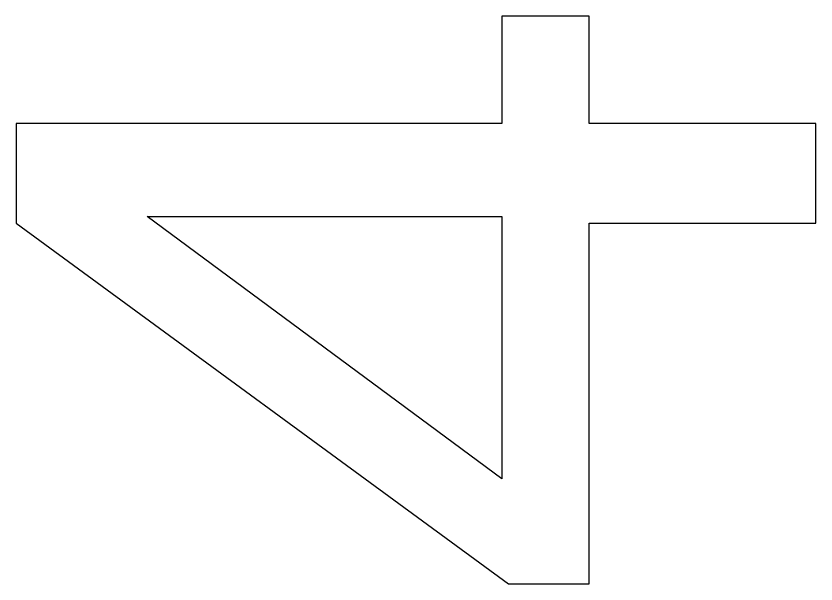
# Model space of a CAD drawing. Header units: centimetres. Extents: x -42.5 to 44.4, y -43.5 to 43.2.
# Drawn here: x 4.294 to 4.906, y 10.551 to 10.985 of the extents above; entities that cross this region are included whole.
import ezdxf

# ---------------------------------------------------------------- set-up
doc = ezdxf.new("R2010")
doc.units = ezdxf.units.CM
doc.header["$MEASUREMENT"] = 0
doc.layers.add('Layer 1', color=7, linetype='Continuous')

msp = doc.modelspace()

# ---------------------------------------------------------------- linework, layer by layer
at = {"layer": 'Layer 1'}
for points, knots in [([(4.90607, 10.82707), (4.90607, 10.82707), (4.7325, 10.82707), (4.7325, 10.82707), (4.7325, 10.82707), (4.7325, 10.82707), (4.7325, 10.55106), (4.7325, 10.55106), (4.7325, 10.55106), (4.7325, 10.55106), (4.6707, 10.55106), (4.6707, 10.55106), (4.6707, 10.55106), (4.6707, 10.55106), (4.29393, 10.82707), (4.29393, 10.82707), (4.29393, 10.82707), (4.29393, 10.82707), (4.29393, 10.90327), (4.29393, 10.90327), (4.29393, 10.90327), (4.29393, 10.90327), (4.66562, 10.90327), (4.66562, 10.90327), (4.66562, 10.90327), (4.66562, 10.90327), (4.66562, 10.9854), (4.66562, 10.9854), (4.66562, 10.9854), (4.66562, 10.9854), (4.7325, 10.9854), (4.7325, 10.9854), (4.7325, 10.9854), (4.7325, 10.9854), (4.7325, 10.90327), (4.7325, 10.90327), (4.7325, 10.90327), (4.7325, 10.90327), (4.90607, 10.90327), (4.90607, 10.90327), (4.90607, 10.90327), (4.90607, 10.90327), (4.90607, 10.82707), (4.90607, 10.82707)], [0, 0, 0, 0, 0.083333, 0.083333, 0.083333, 0.083333, 0.166667, 0.166667, 0.166667, 0.166667, 0.25, 0.25, 0.25, 0.25, 0.333333, 0.333333, 0.333333, 0.333333, 0.416667, 0.416667, 0.416667, 0.416667, 0.5, 0.5, 0.5, 0.5, 0.583333, 0.583333, 0.583333, 0.583333, 0.666667, 0.666667, 0.666667, 0.666667, 0.75, 0.75, 0.75, 0.75, 0.833333, 0.833333, 0.833333, 0.833333, 1, 1, 1, 1]), ([(4.66562, 10.63135), (4.66562, 10.63135), (4.66562, 10.83215), (4.66562, 10.83215), (4.66562, 10.83215), (4.66562, 10.83215), (4.3944, 10.83215), (4.3944, 10.83215), (4.3944, 10.83215), (4.3944, 10.83215), (4.66562, 10.63135), (4.66562, 10.63135)], [0, 0, 0, 0, 0.25, 0.25, 0.25, 0.25, 0.5, 0.5, 0.5, 0.5, 1, 1, 1, 1])]:
    msp.add_open_spline(points, degree=3, knots=knots, dxfattribs=at)

doc.saveas('drawing.dxf')
